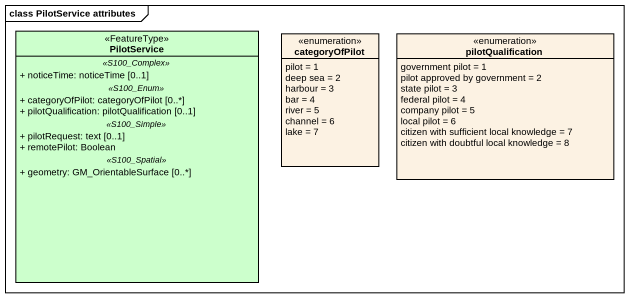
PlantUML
@startuml
mainframe class PilotService attributes
hide circle
hide empty members
skinparam classAttributeIconSize 0
class PilotService <<FeatureType>> #CCFFCC {
  .. <<S100_Complex>> ..
  + noticeTime: noticeTime [0..1]
  .. <<S100_Enum>> ..
  + categoryOfPilot: categoryOfPilot [0..*]
  + pilotQualification: pilotQualification [0..1]
  .. <<S100_Simple>> ..
  + pilotRequest: text [0..1]
  + remotePilot: Boolean
  .. <<S100_Spatial>> ..
  + geometry: GM_OrientableSurface [0..*]
}
enum categoryOfPilot #FCF2E3 {
  pilot = 1
  deep sea = 2
  harbour = 3
  bar = 4
  river = 5
  channel = 6
  lake = 7
}
enum pilotQualification #FCF2E3 {
  government pilot = 1
  pilot approved by government = 2
  state pilot = 3
  federal pilot = 4
  company pilot = 5
  local pilot = 6
  citizen with sufficient local knowledge = 7
  citizen with doubtful local knowledge = 8
}
@enduml
